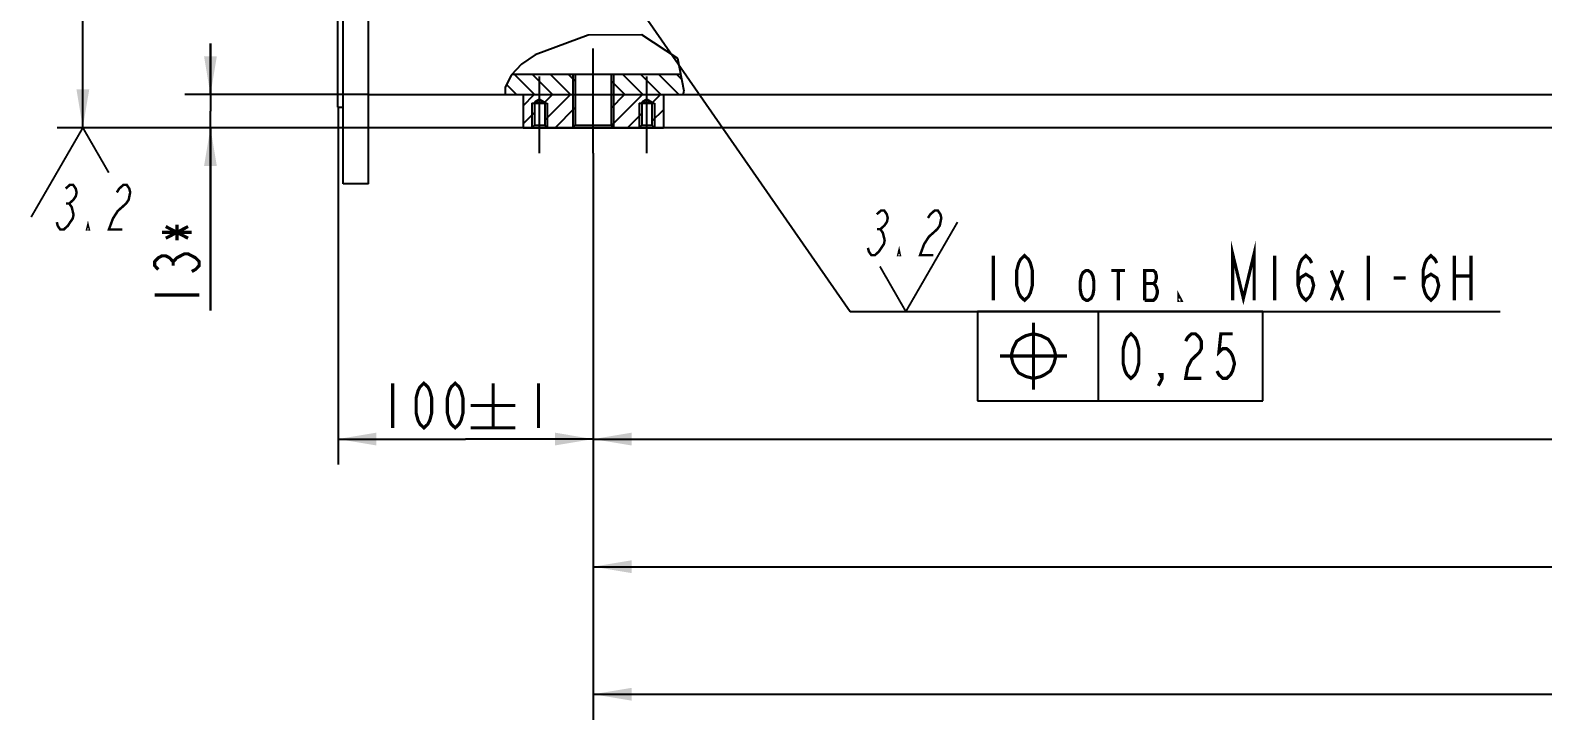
# Model space of a CAD drawing. Header units: millimetres. Extents: x 0 to 841, y 0 to 594.
# Drawn here: x 83.7 to 202.3, y 330.6 to 384.6 of the extents above; entities that cross this region are included whole.
import ezdxf

# ---------------------------------------------------------------- set-up
doc = ezdxf.new("R2010")
doc.units = ezdxf.units.MM
doc.header["$LTSCALE"] = 46.255
doc.linetypes.add('CENTER', pattern=[0.6, 0.375, -0.075, 0.075, -0.075])
doc.layers.get('0').update_dxf_attribs({"linetype": 'CONTINUOUS'})
for name, color, linetype in [('ALL_AXIS', 7, 'CONTINUOUS'), ('ALL_DIMENSIONS', 7, 'CONTINUOUS'), ('ALL_ROUND', 7, 'CONTINUOUS'), ('ALL_SURF_FIN', 7, 'CONTINUOUS')]:
    doc.layers.add(name, color=color, linetype=linetype)
doc.styles.get("Standard").update_dxf_attribs({"font": 'txt', "width": 0.7})
doc.dimstyles.new('DIMSTYLE_10', dxfattribs={"dimtxt": 3.5, "dimasz": 3, "dimexe": 0.18, "dimexo": 0.0625, "dimgap": 0.09, "dimtad": 1, "dimdec": 5, "dimlfac": 5, "dimdsep": 46, "dimtxsty": 'STANDARD', "dimblk": '_FILLED', "dimblk1": '_FILLED', "dimblk2": '_FILLED', "dimcen": 0.09, "dimadec": 0, "dimazin": 0, "dimtp": 0.2, "dimtm": 0.2, "dimtfac": 1, "dimtdec": 5, "dimtofl": 0, "dimtmove": 0, "dimatfit": 3, "dimldrblk": '_FILLED', "dimfxl": 1, "dimtolj": 1, "dimarcsym": 0})
doc.dimstyles.new('DIMSTYLE_11', dxfattribs={"dimtxt": 3.5, "dimasz": 3, "dimexe": 0.18, "dimexo": 0.0625, "dimgap": 0.09, "dimtad": 1, "dimdec": 5, "dimlfac": 5, "dimdsep": 46, "dimtxsty": 'STANDARD', "dimblk": '_FILLED', "dimblk1": '_FILLED', "dimblk2": '_FILLED', "dimcen": 0.09, "dimadec": 0, "dimazin": 0, "dimtol": 1, "dimtp": 1, "dimtm": 1, "dimtfac": 1, "dimtdec": 5, "dimtofl": 0, "dimtmove": 0, "dimatfit": 3, "dimldrblk": '_FILLED', "dimfxl": 1, "dimtolj": 1, "dimarcsym": 0})
doc.dimstyles.new('DIMSTYLE_12', dxfattribs={"dimtxt": 3.5, "dimasz": 3, "dimexe": 0.18, "dimexo": 0.0625, "dimgap": 0.09, "dimtad": 1, "dimdec": 5, "dimlfac": 5, "dimdsep": 46, "dimtxsty": 'STANDARD', "dimblk": '_FILLED', "dimblk1": '_FILLED', "dimblk2": '_FILLED', "dimcen": 0.09, "dimadec": 0, "dimazin": 0, "dimtp": 0.8, "dimtm": 0.8, "dimtfac": 1, "dimtdec": 5, "dimtofl": 0, "dimtmove": 0, "dimatfit": 3, "dimldrblk": '_FILLED', "dimfxl": 1, "dimtolj": 1, "dimarcsym": 0})
doc.dimstyles.new('DIMSTYLE_13', dxfattribs={"dimtxt": 3.5, "dimasz": 3, "dimexe": 0.18, "dimexo": 0.0625, "dimgap": 0.09, "dimtad": 1, "dimdec": 5, "dimlfac": 5, "dimdsep": 46, "dimtxsty": 'STANDARD', "dimblk": '_FILLED', "dimblk1": '_FILLED', "dimblk2": '_FILLED', "dimcen": 0.09, "dimadec": 0, "dimazin": 0, "dimtp": 1.2, "dimtm": 1.2, "dimtfac": 1, "dimtdec": 5, "dimtofl": 0, "dimtmove": 0, "dimatfit": 3, "dimldrblk": '_FILLED', "dimfxl": 1, "dimtolj": 1, "dimarcsym": 0})
doc.dimstyles.new('DIMSTYLE_6', dxfattribs={"dimtxt": 3.5, "dimasz": 3, "dimexe": 0.18, "dimexo": 0.0625, "dimgap": 0.09, "dimtad": 1, "dimtih": 1, "dimtoh": 1, "dimlfac": 5, "dimdsep": 46, "dimtxsty": 'STANDARD', "dimblk": '_FILLED', "dimblk1": '_FILLED', "dimblk2": '_FILLED', "dimcen": 0.09, "dimadec": 0, "dimazin": 0, "dimtp": 0.2, "dimtm": 0.2, "dimtfac": 1, "dimtofl": 0, "dimtmove": 0, "dimatfit": 3, "dimldrblk": '_FILLED', "dimfxl": 1, "dimtolj": 1, "dimarcsym": 0})
doc.dimstyles.new('DIMSTYLE_9', dxfattribs={"dimtxt": 3.5, "dimasz": 3, "dimexe": 0.18, "dimexo": 0.0625, "dimgap": 0.09, "dimtad": 1, "dimdec": 5, "dimlfac": 5, "dimdsep": 46, "dimtxsty": 'STANDARD', "dimblk": '_FILLED', "dimblk1": '_FILLED', "dimblk2": '_FILLED', "dimcen": 0.09, "dimadec": 0, "dimazin": 0, "dimtp": 0.5, "dimtm": 0.5, "dimtfac": 1, "dimtdec": 5, "dimtofl": 0, "dimtmove": 0, "dimatfit": 3, "dimldrblk": '_FILLED', "dimfxl": 1, "dimtolj": 1, "dimarcsym": 0})

# ---------------------------------------------------------------- blocks, each defined once
blk = doc.blocks.new('_FILLED')
at = {"color": 0, "linetype": 'ByBlock'}
blk.add_solid([(0, 0), (-1, 0.167), (-1, -0.167)], dxfattribs=at)
blk = doc.blocks.new('*D9')
at = {"layer": 'ALL_DIMENSIONS', "color": 2, "linetype": 'Continuous'}
for p, q in [((128.78, 390.26), (148.01, 362.57)), ((148.01, 362.57), (156.25, 362.57)), ((156.25, 362.57), (198.95, 362.57))]:
    blk.add_line(p, q, dxfattribs=at)
at = {"layer": 'ALL_DIMENSIONS', "color": 2, "linetype": 'Continuous', "xscale": 3, "yscale": 3, "zscale": 3, "rotation": 124.7864626124}
blk.add_blockref('_FILLED', (128.78, 390.26), dxfattribs=at)
blk = doc.blocks.new('SF7_BL4', base_point=(152.91, 366.53))
at = {"layer": 'ALL_SURF_FIN', "color": 2, "linetype": 'Continuous'}
for points, const_width in [([(150.09, 370.19), (150.42, 370.48), (150.68, 370.48), (150.88, 370.19), (150.95, 369.9), (150.89, 369.6), (150.69, 369.31), (150.37, 369.02), (150.57, 368.73), (150.64, 368.44), (150.71, 368.15), (150.65, 367.85), (150.45, 367.56), (150.26, 367.27), (149.94, 366.98), (149.67, 366.98), (149.47, 367.27), (149.4, 367.56)], 0.194), ([(154.1, 369.9), (154.29, 370.19), (154.62, 370.48), (154.88, 370.48), (155.08, 370.19), (155.15, 369.9), (155.03, 369.31), (154.83, 369.02), (154.51, 368.73), (154.18, 368.44), (153.8, 367.85), (153.48, 366.98), (154.53, 366.98)], 0.194), ([(150.11, 369.02), (150.37, 369.02)], 0.194), ([(152.37, 362.57), (156.42, 369.58)], 0.146), ([(151.9, 366.98), (151.77, 366.98), (151.84, 367.27), (151.9, 366.98)], 0.194), ([(152.37, 362.57), (150.34, 366.1)], 0.146)]:
    blk.add_lwpolyline(points, dxfattribs=dict(at, const_width=const_width))
blk = doc.blocks.new('*D18')
at = {"layer": 'ALL_DIMENSIONS', "color": 2, "linetype": 'Continuous'}
for p, q in [((295.25, 430.17), (85.87, 430.17)), ((87.87, 430.17), (87.87, 403.57)), ((87.87, 376.97), (87.87, 403.57)), ((450.54, 376.97), (85.87, 376.97))]:
    blk.add_line(p, q, dxfattribs=at)
at = {"layer": 'ALL_DIMENSIONS', "color": 2, "linetype": 'Continuous', "xscale": 3, "yscale": 3, "zscale": 3}
for p, rotation in [((87.87, 430.17), 90), ((87.87, 376.97), 270)]:
    blk.add_blockref('_FILLED', p, dxfattribs=dict(at, rotation=rotation))
blk = doc.blocks.new('SF4_BL9', base_point=(87.7, 372.98))
at = {"layer": 'ALL_SURF_FIN', "color": 2, "linetype": 'Continuous'}
for points, const_width in [([(87.87, 376.97), (83.82, 369.97)], 0.146), ([(87.87, 376.97), (89.9, 373.45)], 0.146), ([(86.52, 372.2), (86.85, 372.49), (87.11, 372.49), (87.31, 372.2), (87.38, 371.9), (87.32, 371.61), (87.13, 371.32), (86.8, 371.03), (87, 370.74), (87.07, 370.45), (87.14, 370.15), (87.08, 369.86), (86.88, 369.57), (86.69, 369.28), (86.37, 368.99), (86.1, 368.99), (85.9, 369.28), (85.83, 369.57)], 0.194), ([(90.53, 371.9), (90.72, 372.2), (91.05, 372.49), (91.31, 372.49), (91.51, 372.2), (91.58, 371.9), (91.46, 371.32), (91.26, 371.03), (90.94, 370.74), (90.61, 370.45), (90.23, 369.86), (89.91, 368.99), (90.96, 368.99)], 0.194), ([(86.54, 371.03), (86.8, 371.03)], 0.194), ([(88.34, 368.99), (88.2, 368.99), (88.27, 369.28), (88.34, 368.99)], 0.194)]:
    blk.add_lwpolyline(points, dxfattribs=dict(at, const_width=const_width))
blk = doc.blocks.new('*D26')
at = {"layer": 'ALL_DIMENSIONS', "color": 2, "linetype": 'Continuous'}
for p, q in [((127.87, 374.97), (127.87, 350.57)), ((294.87, 374.97), (294.87, 350.57)), ((127.87, 352.57), (211.37, 352.57)), ((294.87, 352.57), (211.37, 352.57))]:
    blk.add_line(p, q, dxfattribs=at)
at = {"layer": 'ALL_DIMENSIONS', "color": 2, "linetype": 'Continuous', "xscale": 3, "yscale": 3, "zscale": 3, "rotation": 180}
blk.add_blockref('_FILLED', (127.87, 352.57), dxfattribs=at)
at = {"layer": 'ALL_DIMENSIONS', "color": 2, "linetype": 'Continuous', "xscale": 3, "yscale": 3, "zscale": 3}
blk.add_blockref('_FILLED', (294.87, 352.57), dxfattribs=at)
blk = doc.blocks.new('*D27')
at = {"layer": 'ALL_DIMENSIONS', "color": 2, "linetype": 'Continuous'}
for p, q in [((127.87, 374.97), (127.87, 340.57)), ((320.87, 374.97), (320.87, 340.57)), ((127.87, 342.57), (224.37, 342.57)), ((320.87, 342.57), (224.37, 342.57))]:
    blk.add_line(p, q, dxfattribs=at)
at = {"layer": 'ALL_DIMENSIONS', "color": 2, "linetype": 'Continuous', "xscale": 3, "yscale": 3, "zscale": 3, "rotation": 180}
blk.add_blockref('_FILLED', (127.87, 342.57), dxfattribs=at)
at = {"layer": 'ALL_DIMENSIONS', "color": 2, "linetype": 'Continuous', "xscale": 3, "yscale": 3, "zscale": 3}
blk.add_blockref('_FILLED', (320.87, 342.57), dxfattribs=at)
blk = doc.blocks.new('*D28')
at = {"layer": 'ALL_DIMENSIONS', "color": 2, "linetype": 'Continuous'}
for p, q in [((127.87, 374.97), (127.87, 330.57)), ((456.07, 374.97), (456.07, 330.57)), ((127.87, 332.57), (291.97, 332.57)), ((456.07, 332.57), (291.97, 332.57))]:
    blk.add_line(p, q, dxfattribs=at)
at = {"layer": 'ALL_DIMENSIONS', "color": 2, "linetype": 'Continuous', "xscale": 3, "yscale": 3, "zscale": 3, "rotation": 180}
blk.add_blockref('_FILLED', (127.87, 332.57), dxfattribs=at)
at = {"layer": 'ALL_DIMENSIONS', "color": 2, "linetype": 'Continuous', "xscale": 3, "yscale": 3, "zscale": 3}
blk.add_blockref('_FILLED', (456.07, 332.57), dxfattribs=at)
blk = doc.blocks.new('*D29')
at = {"layer": 'ALL_DIMENSIONS', "color": 2, "linetype": 'Continuous'}
for p, q in [((107.87, 378.57), (107.87, 350.57)), ((127.87, 374.97), (127.87, 350.57)), ((107.87, 352.57), (117.87, 352.57)), ((127.87, 352.57), (117.87, 352.57))]:
    blk.add_line(p, q, dxfattribs=at)
at = {"layer": 'ALL_DIMENSIONS', "color": 2, "linetype": 'Continuous', "xscale": 3, "yscale": 3, "zscale": 3, "rotation": 180}
blk.add_blockref('_FILLED', (107.87, 352.57), dxfattribs=at)
at = {"layer": 'ALL_DIMENSIONS', "color": 2, "linetype": 'Continuous', "xscale": 3, "yscale": 3, "zscale": 3}
blk.add_blockref('_FILLED', (127.87, 352.57), dxfattribs=at)
blk = doc.blocks.new('*D31')
at = {"layer": 'ALL_DIMENSIONS', "color": 2, "linetype": 'Continuous'}
for p, q in [((97.87, 379.57), (97.87, 383.57)), ((97.87, 383.57), (97.87, 378.27)), ((110.27, 379.57), (95.87, 379.57)), ((97.87, 362.64), (97.87, 378.27)), ((124.27, 376.97), (95.87, 376.97)), ((97.87, 376.97), (97.87, 362.64))]:
    blk.add_line(p, q, dxfattribs=at)
at = {"layer": 'ALL_DIMENSIONS', "color": 2, "linetype": 'Continuous', "xscale": 3, "yscale": 3, "zscale": 3}
for p, rotation in [((97.87, 379.57), 270), ((97.87, 376.97), 90)]:
    blk.add_blockref('_FILLED', p, dxfattribs=dict(at, rotation=rotation))

msp = doc.modelspace()

# ---------------------------------------------------------------- linework, layer by layer
at = {"color": 7, "linetype": 'Continuous'}
for p, q in [((110.2673863, 372.5731106), (110.2673863, 434.5731106)), ((107.8673863, 378.5731106), (107.8673863, 428.5731106)), ((108.2673863, 372.5731106), (108.2673863, 424.0590697)), ((127.4843594, 384.2268485), (123.3130794, 382.6816848)), ((131.6911816, 384.2464526), (127.4843594, 384.2268485)), ((134.5062412, 382.3871279), (131.6911816, 384.2464526)), ((122.258425, 381.9454752), (121.440855, 381.0950043)), ((123.3130794, 382.6816848), (122.258425, 381.9454752)), ((134.9950645, 379.824496), (134.5062412, 382.3871279)), ((121.440855, 381.0950043), (120.9566243, 380.1288585)), ((121.5159397, 381.1731106), (134.7378156, 381.1731106)), ((126.4673863, 381.1731106), (126.4673863, 377.1731106)), ((129.2673863, 381.1731106), (129.2673863, 377.1731106)), ((120.9566243, 380.1288585), (120.9564366, 379.5731106)), ((120.9564366, 379.5731106), (134.9287905, 379.5731106)), ((122.3673863, 379.5731106), (122.3673863, 376.9731106)), ((133.3673863, 379.5731106), (133.3673863, 376.9731106)), ((134.9287905, 379.5731106), (134.9950645, 379.824496)), ((107.8673863, 378.5731106), (108.2673863, 378.5731106)), ((123.0673863, 378.8931106), (124.2673863, 378.8931106)), ((123.6673863, 379.2134548), (123.2673863, 378.9731106)), ((123.2673863, 378.9731106), (123.2673863, 377.1731106)), ((123.2673863, 378.9731106), (124.0673863, 378.9731106)), ((123.6673863, 379.2134548), (124.0673863, 378.9731106)), ((124.0673863, 378.9731106), (124.0673863, 377.1731106)), ((131.4673863, 378.8931106), (132.6673863, 378.8931106)), ((132.0673863, 379.2134548), (131.6673863, 378.9731106)), ((131.6673863, 378.9731106), (131.6673863, 377.1731106)), ((131.6673863, 378.9731106), (132.4673863, 378.9731106)), ((132.0673863, 379.2134548), (132.4673863, 378.9731106)), ((132.4673863, 378.9731106), (132.4673863, 377.1731106)), ((122.3673863, 376.9731106), (133.3673863, 376.9731106)), ((123.2673863, 377.1731106), (123.0673863, 376.9731106)), ((123.2673863, 377.1731106), (124.0673863, 377.1731106)), ((124.0673863, 377.1731106), (124.2673863, 376.9731106)), ((126.4673863, 377.1731106), (126.2673863, 376.9731106)), ((126.4673863, 377.1731106), (129.2673863, 377.1731106)), ((129.2673863, 377.1731106), (129.4673863, 376.9731106)), ((131.6673863, 377.1731106), (131.4673863, 376.9731106)), ((131.6673863, 377.1731106), (132.4673863, 377.1731106)), ((132.4673863, 377.1731106), (132.6673863, 376.9731106)), ((110.2673863, 372.5731106), (108.2673863, 372.5731106))]:
    msp.add_line(p, q, dxfattribs=at)
at = {"color": 2, "linetype": 'Continuous'}
for p, q in [((123.2705617, 379.5731106), (121.6705617, 381.1731106)), ((124.6847753, 379.5731106), (123.0847753, 381.1731106)), ((126.0989889, 379.5731106), (124.4989889, 381.1731106)), ((126.4673863, 380.6189267), (125.9132024, 381.1731106)), ((126.2673863, 381.1731106), (126.2673863, 376.9731106)), ((130.3416296, 379.5731106), (129.2673863, 380.6473538)), ((129.4673863, 381.1731106), (129.4673863, 376.9731106)), ((131.7558431, 379.5731106), (130.1558431, 381.1731106)), ((133.1700567, 379.5731106), (131.5700567, 381.1731106)), ((134.5842702, 379.5731106), (132.9842702, 381.1731106)), ((134.8178004, 380.7537939), (134.3984838, 381.1731106)), ((121.8563482, 379.5731106), (121.071466, 380.3579927)), ((122.3673863, 378.6874326), (123.2530643, 379.5731106)), ((124.0673186, 378.9731513), (124.6672778, 379.5731106)), ((124.0673863, 377.5590055), (126.0814914, 379.5731106)), ((129.2673863, 378.5163648), (130.3241321, 379.5731106)), ((129.302866, 377.1376309), (131.7383456, 379.5731106)), ((132.4673863, 378.8879377), (133.1525592, 379.5731106)), ((122.3673863, 377.2732191), (123.2673863, 378.1732191)), ((123.0673863, 378.8931106), (123.0673863, 376.9731106)), ((124.2673863, 378.8931106), (124.2673863, 376.9731106)), ((124.895705, 376.9731106), (126.4673863, 378.5447919)), ((131.4673863, 378.8931106), (131.4673863, 376.9731106)), ((132.4673863, 377.4737241), (133.3673863, 378.3737241)), ((132.6673863, 378.8931106), (132.6673863, 376.9731106)), ((130.5525592, 376.9731106), (131.6673863, 378.0879377))]:
    msp.add_line(p, q, dxfattribs=at)
at = {"layer": 'ALL_AXIS', "color": 7, "linetype": 'CENTER'}
for p, q in [((127.8673863, 374.9731106), (127.8673863, 383.1731106)), ((123.6673863, 374.9731106), (123.6673863, 380.9731106)), ((132.0673863, 374.9731106), (132.0673863, 380.9731106))]:
    msp.add_line(p, q, dxfattribs=at)
at = {"layer": 'ALL_AXIS', "color": 7, "linetype": 'Continuous'}
msp.add_line((122.3673863, 379.5731106), (122.3673863, 376.9731106), dxfattribs=at)
at = {"layer": 'ALL_DIMENSIONS', "color": 2, "linetype": 'Continuous'}
for p, q in [((157.9983466, 362.5731106), (157.9983466, 355.5731106)), ((180.3400133, 362.5731106), (157.9983466, 362.5731106)), ((167.4775133, 355.5731106), (167.4775133, 362.5731106)), ((180.3400133, 355.5731106), (180.3400133, 362.5731106)), ((157.9983466, 355.5731106), (180.3400133, 355.5731106))]:
    msp.add_line(p, q, dxfattribs=at)
at = {"layer": 'ALL_DIMENSIONS', "color": 2, "linetype": 'Continuous', "const_width": 0.25}
for points in [[(94.075717, 368.7682677), (96.4090506, 368.7682677)], [(96.1173839, 368.3089105), (94.3673837, 369.2276506)], [(94.3673837, 368.3089105), (96.1173839, 369.2276506)], [(95.2423838, 368.1557657), (95.2423838, 369.3807697)], [(177.9811549, 363.4481112), (177.9811549, 367.0939417), (178.8233484, 363.5939413), (179.665529, 367.0939417), (179.665529, 363.4481112)], [(93.7840503, 365.8589026), (93.4923836, 366.1651407), (93.4923836, 366.4714045), (93.7840503, 366.7776427), (94.075717, 366.9307874), (94.3673837, 366.9307874), (94.6590504, 366.7776427), (94.9507171, 366.4714045), (95.2423838, 366.7776427), (95.5340505, 366.9307874), (95.8257172, 367.0839065), (96.1173839, 367.0839065), (96.4090506, 366.9307874), (96.7007173, 366.7776427), (96.992384, 366.4714045), (96.992384, 366.1651407), (96.7007173, 365.8589026), (96.4090506, 365.7057835)], [(94.9507171, 366.1651407), (94.9507171, 366.4714045)], [(159.223349, 366.9481115), (159.223349, 363.4481112)], [(161.6733441, 363.4481112), (161.3670932, 363.7397715), (161.2139741, 364.0314317), (161.0608422, 364.614778), (161.0608422, 365.7814447), (161.2139741, 366.3647653), (161.3670932, 366.6564512), (161.6733441, 366.9481115), (161.9795951, 366.6564512), (162.1327271, 366.3647653), (162.2858461, 365.7814447), (162.2858461, 364.614778), (162.1327271, 364.0314317), (161.9795951, 363.7397715), (161.6733441, 363.4481112)], [(181.2733435, 366.9481115), (181.2733435, 363.4481112)], [(183.1108494, 364.614778), (183.2639685, 365.1980985), (183.7233514, 365.4897845), (184.1827215, 365.1980985), (184.3358405, 364.614778), (184.1827215, 364.0314317), (184.0296024, 363.7397715), (183.7233514, 363.4481112), (183.4171004, 363.7397715), (183.2639685, 364.0314317), (183.1108494, 364.614778), (183.1108494, 365.7814447), (183.2639685, 366.3647653), (183.4171004, 366.6564512), (183.7233514, 366.9481115), (184.0296024, 366.6564512), (184.1827215, 366.3647653)], [(188.6233416, 366.9481115), (188.6233416, 363.4481112)], [(192.9108427, 364.614778), (193.0639746, 365.1980985), (193.5233446, 365.4897845), (193.9827275, 365.1980985), (194.1358466, 364.614778), (193.9827275, 364.0314317), (193.8295956, 363.7397715), (193.5233446, 363.4481112), (193.2170936, 363.7397715), (193.0639746, 364.0314317), (192.9108427, 364.614778), (192.9108427, 365.7814447), (193.0639746, 366.3647653), (193.2170936, 366.6564512), (193.5233446, 366.9481115), (193.8295956, 366.6564512), (193.9827275, 366.3647653)], [(195.3608506, 366.9481115), (195.3608506, 363.4481112)], [(196.6624141, 366.9481115), (196.6624141, 363.4481112)], [(166.0374047, 364.9064382), (166.1139771, 365.3439543), (166.2670962, 365.6356146), (166.4967876, 365.7814447), (166.6499067, 365.7814447), (166.8795982, 365.6356146), (167.0327173, 365.3439543), (167.1092896, 364.9064382), (167.1092896, 364.3231177), (167.0327173, 363.8856016), (166.8795982, 363.5939413), (166.6499067, 363.4481112), (166.4967876, 363.4481112), (166.2670962, 363.5939413), (166.1139771, 363.8856016), (166.0374047, 364.3231177), (166.0374047, 364.9064382)], [(168.4874127, 365.7814447), (169.5592847, 365.7814447)], [(169.0233423, 365.7814447), (169.0233423, 363.4481112)], [(171.0905397, 363.4481112), (171.0905397, 365.7814447), (171.7796012, 365.7814447), (171.9327203, 365.6356146), (172.0092798, 365.3439543), (172.0092798, 365.1980985), (171.9327203, 364.9064382), (171.7796012, 364.7606081), (171.0905397, 364.7606081)], [(185.7139764, 365.7814447), (186.6327166, 363.4481112)], [(185.7139764, 363.4481112), (186.6327166, 365.7814447)], [(190.6139666, 365.1980985), (191.5327196, 365.1980985)], [(195.3608506, 365.3439543), (196.6624141, 365.3439543)], [(93.4923836, 363.8682775), (96.992384, 363.8682775)], [(171.0905397, 363.4481112), (171.7796012, 363.4481112), (171.9327203, 363.5939413), (172.0092798, 363.7397715), (172.0858522, 364.0314317), (172.0858522, 364.1772875), (172.0092798, 364.4689478), (171.9327203, 364.614778), (171.7796012, 364.7606081)], [(173.9233453, 363.4481112), (173.7702262, 363.4481112), (173.7702262, 363.7397715), (173.9233453, 363.4481112)], [(162.3733519, 356.4481105), (162.3733519, 361.6980982)], [(160.6233517, 359.0731043), (160.7691819, 358.4897838), (160.915012, 358.1980978), (161.2066851, 357.7606074), (161.7900185, 357.4689471), (162.3733519, 357.323117), (162.9566853, 357.4689471), (163.2483456, 357.6147773), (163.6858488, 357.9064376), (163.9775091, 358.4897838), (164.1233521, 359.0731043), (163.9775091, 359.6564506), (163.831679, 359.9481108), (163.5400187, 360.3856013), (162.9566853, 360.6772872), (162.3733519, 360.8231173), (161.7900185, 360.6772872), (161.4983454, 360.5314314), (161.0608422, 360.2397711), (160.7691819, 359.6564506), (160.6233517, 359.0731043)], [(170.0150103, 357.323117), (169.7087593, 357.6147773), (169.5556403, 357.9064376), (169.4025083, 358.4897838), (169.4025083, 359.6564506), (169.5556403, 360.2397711), (169.7087593, 360.5314314), (170.0150103, 360.8231173), (170.3212613, 360.5314314), (170.4743932, 360.2397711), (170.6275123, 359.6564506), (170.6275123, 358.4897838), (170.4743932, 357.9064376), (170.3212613, 357.6147773), (170.0150103, 357.323117)], [(174.3025114, 360.2397711), (174.4556433, 360.5314314), (174.7618943, 360.8231173), (175.0681324, 360.8231173), (175.3743834, 360.5314314), (175.5275154, 360.2397711), (175.5275154, 359.6564506), (175.3743834, 359.3647646), (175.0681324, 359.0731043), (174.7618943, 358.7814441), (174.4556433, 358.1980978), (174.3025114, 357.323117), (175.5275154, 357.323117)], [(177.9775105, 360.8231173), (177.0587575, 360.8231173), (176.9056384, 359.3647646), (177.2118894, 359.6564506), (177.5181404, 359.6564506), (177.8243914, 359.3647646), (177.9775105, 359.0731043), (178.1306424, 358.4897838), (177.9775105, 357.9064376), (177.8243914, 357.6147773), (177.5181404, 357.323117), (177.2118894, 357.323117), (176.9056384, 357.6147773), (176.7525193, 357.9064376)], [(159.7483452, 359.0731043), (164.9983457, 359.0731043)], [(112.1507173, 356.9481216), (112.1507173, 353.4481212)], [(114.6007252, 353.4481212), (114.2944742, 353.7397815), (114.1413423, 354.0314418), (113.9882232, 354.614788), (113.9882232, 355.7814548), (114.1413423, 356.3647753), (114.2944742, 356.6564356), (114.6007252, 356.9481216), (114.9069634, 356.6564356), (115.0600953, 356.3647753), (115.2132144, 355.7814548), (115.2132144, 354.614788), (115.0600953, 354.0314418), (114.9069634, 353.7397815), (114.6007252, 353.4481212)], [(117.0507203, 353.4481212), (116.7444693, 353.7397815), (116.5913503, 354.0314418), (116.4382183, 354.614788), (116.4382183, 355.7814548), (116.5913503, 356.3647753), (116.7444693, 356.6564356), (117.0507203, 356.9481216), (117.3569713, 356.6564356), (117.5100904, 356.3647753), (117.6632223, 355.7814548), (117.6632223, 354.614788), (117.5100904, 354.0314418), (117.3569713, 353.7397815), (117.0507203, 353.4481212)], [(120.0257245, 356.9481216), (120.0257245, 353.4481212)], [(123.5840491, 356.9481216), (123.5840491, 353.4481212)], [(172.4650183, 357.323117), (172.3118864, 357.6147773), (172.4650183, 357.6147773), (172.4650183, 357.323117), (172.1587673, 356.7397708)], [(118.2757243, 355.1981086), (121.7757246, 355.1981086)], [(118.2757243, 353.4481212), (121.7757246, 353.4481212)]]:
    msp.add_lwpolyline(points, dxfattribs=at)
at = {"layer": 'ALL_ROUND', "color": 7, "linetype": 'Continuous'}
for p, q in [((110.2673863, 379.5731106), (120.9564366, 379.5731106)), ((134.9287905, 379.5731106), (285.1631122, 379.5731106))]:
    msp.add_line(p, q, dxfattribs=at)

# ---------------------------------------------------------------- block references
at = {"layer": 'ALL_SURF_FIN', "color": 2, "linetype": 'Continuous'}
for name, p in [('SF4_BL9', (87.7010874, 372.9806905)), ('SF7_BL4', (152.9115734, 366.5264338))]:
    msp.add_blockref(name, p, dxfattribs=at)

# ---------------------------------------------------------------- dimensions: what is measured, and where the dimension line sits
at = {"layer": 'ALL_DIMENSIONS', "color": 2, "linetype": 'Continuous'}
dim = msp.add_linear_dim(base=(87.8673863, 376.9731106), p1=(295.2516139, 430.1731106), p2=(450.5447963, 376.9731106), angle=270, dimstyle='DIMSTYLE_9', dxfattribs=at)
dim.commit()
dim.dimension.update_dxf_attribs({"geometry": '*D18', "text_midpoint": (86.9923863, 399.8981106), "dimtype": 160})
dim = msp.add_diameter_dim_2p(p1=(128.7802176, 390.2590561), p2=(126.9545551, 392.887165), text='10 отв. М<>х1-6Н', dimstyle='DIMSTYLE_6', dxfattribs=at)
dim.commit()
dim.dimension.update_dxf_attribs({"geometry": '*D9', "text_midpoint": (157.9983466, 363.4481106), "dimtype": 163})
dim = msp.add_linear_dim(base=(97.8673863, 376.9731106), p1=(110.2673863, 379.5731106), p2=(124.2673863, 376.9731106), angle=270, text='<>*', dimstyle='DIMSTYLE_10', dxfattribs=at)
dim.commit()
dim.dimension.update_dxf_attribs({"geometry": '*D31', "text_midpoint": (96.9923863, 362.6432774), "dimtype": 160})
for base, p1, p2, dimstyle, picture, middle in [((127.8673863, 352.5731106), (107.8673863, 378.5731106), (127.8673863, 374.9731106), 'DIMSTYLE_11', '*D29', (110.9257197, 353.4481106)), ((294.8673863, 352.5731106), (127.8673863, 374.9731106), (294.8673863, 374.9731106), 'DIMSTYLE_12', '*D26', (207.6923863, 355.1981106)), ((320.8673863, 342.5731106), (127.8673863, 374.9731106), (320.8673863, 374.9731106), 'DIMSTYLE_12', '*D27', (220.6923863, 345.1981106)), ((456.0673863, 332.5731106), (127.8673863, 374.9731106), (456.0673863, 374.9731106), 'DIMSTYLE_13', '*D28', (287.0673863, 335.1981106))]:
    dim = msp.add_linear_dim(base=base, p1=p1, p2=p2, dimstyle=dimstyle, dxfattribs=at)
    dim.commit()
    dim.dimension.update_dxf_attribs({"geometry": picture, "text_midpoint": middle, "dimtype": 160})

doc.saveas('drawing.dxf')
